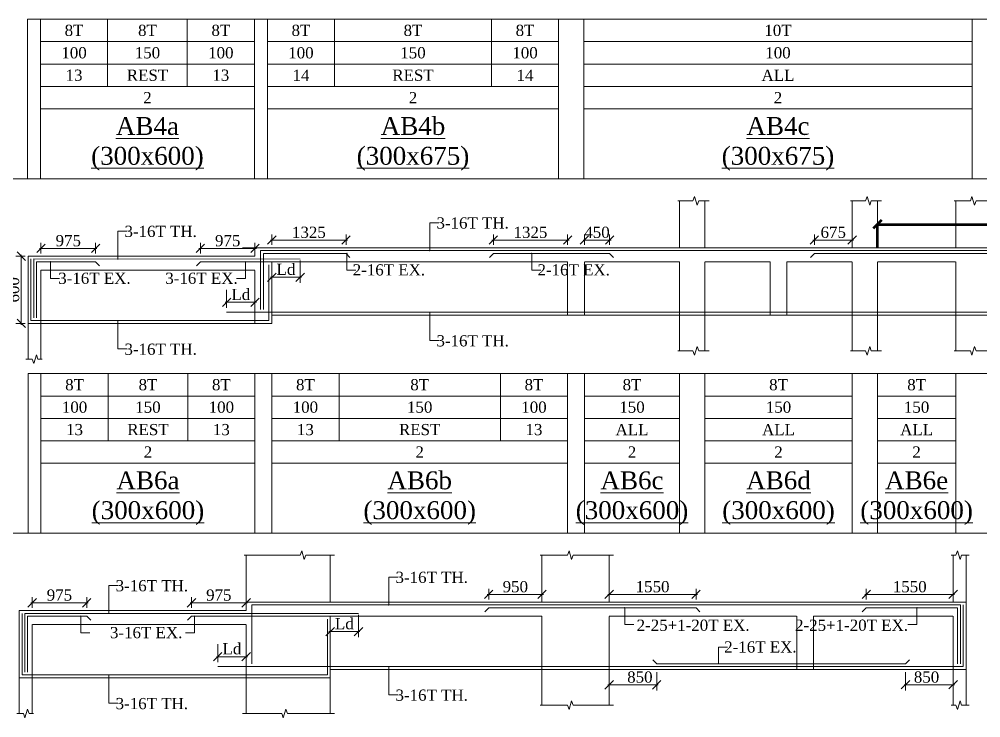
# Model space of a CAD drawing. Header units: inches. Extents: x 11017527 to 11245450, y -2821070 to -2693013.
# Drawn here: x 11085609 to 11102772, y -2767444 to -2754978 of the extents above; entities that cross this region are included whole.
import ezdxf
from ezdxf.enums import TextEntityAlignment as Align

# ---------------------------------------------------------------- set-up
doc = ezdxf.new("R2010")
doc.units = ezdxf.units.IN
doc.header["$LTSCALE"] = 0.5
doc.header["$MEASUREMENT"] = 0
doc.linetypes.add('HIDDEN', pattern=[9.525, 6.35, -3.175])
doc.layers.get('0').update_dxf_attribs({"lineweight": 0})
for name, color, linetype, lineweight in [('ARCHITECTURE   (comments)', 1, 'Continuous', 53), ('S-CUT OUT LINE', 9, 'Continuous', 9), ('S-DIM L.S.', 4, 'Continuous', 9), ('S-L.S.SECTION', 5, 'Continuous', 9), ('S-L.S.SLAB LINE', 8, 'HIDDEN', 5), ('S-L.S.STEEL', 6, 'Continuous', 15), ('S-SECTION MARK', 7, 'Continuous', 0), ('S-SHEET', 251, 'Continuous', 0), ('S-TEXT', 7, 'Continuous', 0), ('S-TEXT L.S. BEAM NO.', 30, 'Continuous', 5), ('S-TEXT. L.S.', 7, 'Continuous', 13)]:
    doc.layers.add(name, color=color, linetype=linetype, lineweight=lineweight)
doc.styles.add('135', font='arial.ttf', dxfattribs={"width": 0.8, "height": 135})
doc.styles.get("Standard").update_dxf_attribs({"font": 'times.ttf'})
doc.styles.add('TEXT', font='times.ttf')
doc.dimstyles.new('75', dxfattribs={"dimtxt": 135, "dimasz": 90, "dimexe": 0.1, "dimexo": 0.03, "dimgap": 0.09, "dimtad": 1, "dimdec": 0, "dimzin": 0, "dimdsep": 46, "dimtxsty": '135', "dimblk": 'ARCHTICK', "dimcen": 0.09, "dimclrd": 256, "dimclre": 256, "dimclrt": 256, "dimadec": 0, "dimazin": 0, "dimtfac": 1, "dimtdec": 0, "dimtofl": 0, "dimtmove": 1, "dimatfit": 3, "dimldrblk": 'DOTSMALL', "dimfxl": 1, "dimtolj": 1, "dimtzin": 0, "dimlwd": -1, "dimlwe": -1, "dimarcsym": 0})
doc.dimstyles.new('DIM FOOTING', dxfattribs={"dimtxt": 250, "dimasz": 150, "dimexe": 0.18, "dimexo": 0.0625, "dimgap": 50, "dimtad": 1, "dimtoh": 1, "dimdec": 0, "dimzin": 0, "dimdsep": 46, "dimtxsty": 'Standard', "dimblk": 'OBLIQUE', "dimcen": 0.09, "dimclrd": 256, "dimclre": 256, "dimclrt": 256, "dimadec": 0, "dimazin": 0, "dimtfac": 1, "dimtdec": 0, "dimtofl": 0, "dimtmove": 0, "dimatfit": 3, "dimfxl": 1, "dimtolj": 1, "dimtzin": 0, "dimlwd": -1, "dimlwe": -1, "dimarcsym": 0})
doc.dimstyles.new('SETU_1', dxfattribs={"dimtxt": 200, "dimasz": 150, "dimexe": 100, "dimexo": 50, "dimgap": 35, "dimtad": 1, "dimdec": 0, "dimzin": 0, "dimdsep": 46, "dimtxsty": 'Standard', "dimblk": 'OBLIQUE', "dimcen": 150, "dimdle": 25, "dimclrd": 4, "dimclre": 7, "dimclrt": 256, "dimadec": 0, "dimazin": 0, "dimtfac": 1, "dimtdec": 0, "dimtofl": 0, "dimtmove": 1, "dimatfit": 3, "dimfxl": 1, "dimtolj": 1, "dimtzin": 0, "dimlwd": -1, "dimlwe": 5, "dimarcsym": 1})

# ---------------------------------------------------------------- blocks, each defined once
blk = doc.blocks.new('_Oblique')
at = {"color": 0, "linetype": 'ByBlock', "lineweight": -2}
blk.add_line((-0.5, -0.5), (0.5, 0.5), dxfattribs=at)
blk = doc.blocks.new('*D43')
at = {"layer": 'S-DIM L.S.', "color": 7, "lineweight": 5, "transparency": 16777216}
for p, q in [((11090117, -2759007), (11090117, -2758819)), ((11091442, -2759007), (11091442, -2758819))]:
    blk.add_line(p, q, dxfattribs=at)
at = {"layer": 'S-DIM L.S.', "color": 7, "transparency": 16777216}
blk.add_line((11090092, -2758919), (11091467, -2758919), dxfattribs=at)
at = {"layer": 'S-DIM L.S.', "color": 7, "transparency": 16777216, "xscale": 150, "yscale": 150, "zscale": 150, "rotation": 180}
blk.add_blockref('_Oblique', (11090117, -2758919), dxfattribs=at)
at = {"layer": 'S-DIM L.S.', "color": 7, "transparency": 16777216, "xscale": 150, "yscale": 150, "zscale": 150}
blk.add_blockref('_Oblique', (11091442, -2758919), dxfattribs=at)
at = {"layer": 'S-DIM L.S.', "transparency": 16777216, "insert": (11090779, -2758782), "char_height": 200, "attachment_point": 5, "style": 'TEXT'}
blk.add_mtext('\\A1;1325', dxfattribs=at)
blk = doc.blocks.new('_ArchTick')
at = {"color": 0, "linetype": 'ByBlock', "const_width": 0.15}
blk.add_lwpolyline([(-0.5, -0.5), (0.5, 0.5)], dxfattribs=at)
blk = doc.blocks.new('*D66')
at = {"layer": 'S-DIM L.S.', "color": 7, "lineweight": 5, "transparency": 16777216}
for p, q in [((11085996, -2759157), (11085996, -2758969)), ((11086971, -2759157), (11086971, -2758969))]:
    blk.add_line(p, q, dxfattribs=at)
at = {"layer": 'S-DIM L.S.', "color": 7, "transparency": 16777216}
blk.add_line((11085971, -2759069), (11086996, -2759069), dxfattribs=at)
at = {"layer": 'S-DIM L.S.', "color": 7, "transparency": 16777216, "xscale": 150, "yscale": 150, "zscale": 150, "rotation": 180}
blk.add_blockref('_Oblique', (11085996, -2759069), dxfattribs=at)
at = {"layer": 'S-DIM L.S.', "color": 7, "transparency": 16777216, "xscale": 150, "yscale": 150, "zscale": 150}
blk.add_blockref('_Oblique', (11086971, -2759069), dxfattribs=at)
at = {"layer": 'S-DIM L.S.', "transparency": 16777216, "insert": (11086484, -2758932), "char_height": 200, "attachment_point": 5, "style": 'TEXT'}
blk.add_mtext('\\A1;975', dxfattribs=at)
blk = doc.blocks.new('*D67')
at = {"layer": 'S-DIM L.S.', "color": 7, "lineweight": 5, "transparency": 16777216}
for p, q in [((11088842, -2759157), (11088842, -2758969)), ((11089817, -2759157), (11089817, -2758969))]:
    blk.add_line(p, q, dxfattribs=at)
at = {"layer": 'S-DIM L.S.', "color": 7, "transparency": 16777216}
blk.add_line((11089842, -2759069), (11088817, -2759069), dxfattribs=at)
at = {"layer": 'S-DIM L.S.', "color": 7, "transparency": 16777216, "xscale": 150, "yscale": 150, "zscale": 150, "rotation": 180}
blk.add_blockref('_Oblique', (11088842, -2759069), dxfattribs=at)
at = {"layer": 'S-DIM L.S.', "color": 7, "transparency": 16777216, "xscale": 150, "yscale": 150, "zscale": 150}
blk.add_blockref('_Oblique', (11089817, -2759069), dxfattribs=at)
at = {"layer": 'S-DIM L.S.', "transparency": 16777216, "insert": (11089329, -2758932), "char_height": 200, "attachment_point": 5, "style": 'TEXT'}
blk.add_mtext('\\A1;975', dxfattribs=at)
blk = doc.blocks.new('*D60')
at = {"layer": 'S-DIM L.S.', "color": 6, "transparency": 16777216}
blk.add_line((11085646, -2760432), (11085646, -2759182), dxfattribs=at)
at = {"layer": 'S-DIM L.S.', "color": 7, "lineweight": 5, "transparency": 16777216}
for p, q in [((11085716, -2759207), (11085546, -2759207)), ((11085716, -2760407), (11085546, -2760407))]:
    blk.add_line(p, q, dxfattribs=at)
at = {"layer": 'S-DIM L.S.', "color": 6, "transparency": 16777216, "xscale": 150, "yscale": 150, "zscale": 150}
for p, rotation in [((11085646, -2759207), 90), ((11085646, -2760407), 270)]:
    blk.add_blockref('_Oblique', p, dxfattribs=dict(at, rotation=rotation))
at = {"layer": 'S-DIM L.S.', "transparency": 16777216, "insert": (11085509, -2759807), "char_height": 200, "attachment_point": 5, "rotation": 90, "style": 'TEXT'}
blk.add_mtext('\\A1;600', dxfattribs=at)
blk = doc.blocks.new('*D61')
at = {"layer": 'S-DIM L.S.', "color": 7, "lineweight": 5, "transparency": 16777216}
for p, q in [((11099802, -2759007), (11099802, -2758819)), ((11100477, -2759007), (11100477, -2758819))]:
    blk.add_line(p, q, dxfattribs=at)
at = {"layer": 'S-DIM L.S.', "color": 7, "transparency": 16777216}
blk.add_line((11100502, -2758919), (11099777, -2758919), dxfattribs=at)
at = {"layer": 'S-DIM L.S.', "color": 7, "transparency": 16777216, "xscale": 150, "yscale": 150, "zscale": 150, "rotation": 180}
blk.add_blockref('_Oblique', (11099802, -2758919), dxfattribs=at)
at = {"layer": 'S-DIM L.S.', "color": 7, "transparency": 16777216, "xscale": 150, "yscale": 150, "zscale": 150}
blk.add_blockref('_Oblique', (11100477, -2758919), dxfattribs=at)
at = {"layer": 'S-DIM L.S.', "transparency": 16777216, "insert": (11100139, -2758782), "char_height": 200, "attachment_point": 5, "style": 'TEXT'}
blk.add_mtext('\\A1;675', dxfattribs=at)
blk = doc.blocks.new('*D73')
at = {"layer": 'S-DIM L.S.', "color": 7, "lineweight": 5, "transparency": 16777216}
for p, q in [((11085839, -2765481), (11085839, -2765293)), ((11086814, -2765481), (11086814, -2765293))]:
    blk.add_line(p, q, dxfattribs=at)
at = {"layer": 'S-DIM L.S.', "color": 7, "transparency": 16777216}
blk.add_line((11085814, -2765393), (11086839, -2765393), dxfattribs=at)
at = {"layer": 'S-DIM L.S.', "color": 7, "transparency": 16777216, "xscale": 150, "yscale": 150, "zscale": 150, "rotation": 180}
blk.add_blockref('_Oblique', (11085839, -2765393), dxfattribs=at)
at = {"layer": 'S-DIM L.S.', "color": 7, "transparency": 16777216, "xscale": 150, "yscale": 150, "zscale": 150}
blk.add_blockref('_Oblique', (11086814, -2765393), dxfattribs=at)
at = {"layer": 'S-DIM L.S.', "transparency": 16777216, "insert": (11086326, -2765256), "char_height": 200, "attachment_point": 5, "style": 'TEXT'}
blk.add_mtext('\\A1;975', dxfattribs=at)
blk = doc.blocks.new('*D74')
at = {"layer": 'S-DIM L.S.', "color": 7, "lineweight": 5, "transparency": 16777216}
for p, q in [((11088684, -2765481), (11088684, -2765293)), ((11089659, -2765481), (11089659, -2765293))]:
    blk.add_line(p, q, dxfattribs=at)
at = {"layer": 'S-DIM L.S.', "color": 7, "transparency": 16777216}
blk.add_line((11089684, -2765393), (11088659, -2765393), dxfattribs=at)
at = {"layer": 'S-DIM L.S.', "color": 7, "transparency": 16777216, "xscale": 150, "yscale": 150, "zscale": 150, "rotation": 180}
blk.add_blockref('_Oblique', (11088684, -2765393), dxfattribs=at)
at = {"layer": 'S-DIM L.S.', "color": 7, "transparency": 16777216, "xscale": 150, "yscale": 150, "zscale": 150}
blk.add_blockref('_Oblique', (11089659, -2765393), dxfattribs=at)
at = {"layer": 'S-DIM L.S.', "transparency": 16777216, "insert": (11089171, -2765256), "char_height": 200, "attachment_point": 5, "style": 'TEXT'}
blk.add_mtext('\\A1;975', dxfattribs=at)
blk = doc.blocks.new('*D77')
at = {"layer": 'S-DIM L.S.', "color": 7, "lineweight": 5, "transparency": 16777216}
for p, q in [((11100729, -2765331), (11100729, -2765143)), ((11102279, -2765331), (11102279, -2765143))]:
    blk.add_line(p, q, dxfattribs=at)
at = {"layer": 'S-DIM L.S.', "color": 7, "transparency": 16777216}
blk.add_line((11102304, -2765243), (11100704, -2765243), dxfattribs=at)
at = {"layer": 'S-DIM L.S.', "color": 7, "transparency": 16777216, "xscale": 150, "yscale": 150, "zscale": 150, "rotation": 180}
blk.add_blockref('_Oblique', (11100729, -2765243), dxfattribs=at)
at = {"layer": 'S-DIM L.S.', "color": 7, "transparency": 16777216, "xscale": 150, "yscale": 150, "zscale": 150}
blk.add_blockref('_Oblique', (11102279, -2765243), dxfattribs=at)
at = {"layer": 'S-DIM L.S.', "transparency": 16777216, "insert": (11101504, -2765106), "char_height": 200, "attachment_point": 5, "style": 'TEXT'}
blk.add_mtext('\\A1;1550', dxfattribs=at)
blk = doc.blocks.new('*D78')
at = {"layer": 'S-DIM L.S.', "color": 7, "lineweight": 5, "transparency": 16777216}
for p, q in [((11101429, -2766631), (11101429, -2766955)), ((11102279, -2766631), (11102279, -2766955))]:
    blk.add_line(p, q, dxfattribs=at)
at = {"layer": 'S-DIM L.S.', "color": 7, "transparency": 16777216}
blk.add_line((11102304, -2766855), (11101404, -2766855), dxfattribs=at)
at = {"layer": 'S-DIM L.S.', "color": 7, "transparency": 16777216, "xscale": 150, "yscale": 150, "zscale": 150, "rotation": 180}
blk.add_blockref('_Oblique', (11101429, -2766855), dxfattribs=at)
at = {"layer": 'S-DIM L.S.', "color": 7, "transparency": 16777216, "xscale": 150, "yscale": 150, "zscale": 150}
blk.add_blockref('_Oblique', (11102279, -2766855), dxfattribs=at)
at = {"layer": 'S-DIM L.S.', "transparency": 16777216, "insert": (11101804, -2766719), "char_height": 200, "attachment_point": 5, "style": 'TEXT'}
blk.add_mtext('\\A1;850', dxfattribs=at)
blk = doc.blocks.new('*D79')
at = {"layer": 'S-DIM L.S.', "color": 7, "lineweight": 5, "transparency": 16777216}
for p, q in [((11096139, -2765331), (11096139, -2765143)), ((11097689, -2765331), (11097689, -2765143))]:
    blk.add_line(p, q, dxfattribs=at)
at = {"layer": 'S-DIM L.S.', "color": 7, "transparency": 16777216}
blk.add_line((11096114, -2765243), (11097714, -2765243), dxfattribs=at)
at = {"layer": 'S-DIM L.S.', "color": 7, "transparency": 16777216, "xscale": 150, "yscale": 150, "zscale": 150, "rotation": 180}
blk.add_blockref('_Oblique', (11096139, -2765243), dxfattribs=at)
at = {"layer": 'S-DIM L.S.', "color": 7, "transparency": 16777216, "xscale": 150, "yscale": 150, "zscale": 150}
blk.add_blockref('_Oblique', (11097689, -2765243), dxfattribs=at)
at = {"layer": 'S-DIM L.S.', "transparency": 16777216, "insert": (11096914, -2765106), "char_height": 200, "attachment_point": 5, "style": 'TEXT'}
blk.add_mtext('\\A1;1550', dxfattribs=at)
blk = doc.blocks.new('*D80')
at = {"layer": 'S-DIM L.S.', "color": 7, "lineweight": 5, "transparency": 16777216}
for p, q in [((11096139, -2766631), (11096139, -2766956)), ((11096989, -2766631), (11096989, -2766956))]:
    blk.add_line(p, q, dxfattribs=at)
at = {"layer": 'S-DIM L.S.', "color": 7, "transparency": 16777216}
blk.add_line((11096114, -2766856), (11097014, -2766856), dxfattribs=at)
at = {"layer": 'S-DIM L.S.', "color": 7, "transparency": 16777216, "xscale": 150, "yscale": 150, "zscale": 150, "rotation": 180}
blk.add_blockref('_Oblique', (11096139, -2766856), dxfattribs=at)
at = {"layer": 'S-DIM L.S.', "color": 7, "transparency": 16777216, "xscale": 150, "yscale": 150, "zscale": 150}
blk.add_blockref('_Oblique', (11096989, -2766856), dxfattribs=at)
at = {"layer": 'S-DIM L.S.', "transparency": 16777216, "insert": (11096687, -2766719), "char_height": 200, "attachment_point": 5, "style": 'TEXT'}
blk.add_mtext('\\A1;850', dxfattribs=at)
blk = doc.blocks.new('*D81')
at = {"layer": 'S-DIM L.S.', "color": 7, "lineweight": 5, "transparency": 16777216}
for p, q in [((11093989, -2765331), (11093989, -2765143)), ((11094939, -2765331), (11094939, -2765143))]:
    blk.add_line(p, q, dxfattribs=at)
at = {"layer": 'S-DIM L.S.', "color": 7, "transparency": 16777216}
blk.add_line((11094964, -2765243), (11093964, -2765243), dxfattribs=at)
at = {"layer": 'S-DIM L.S.', "color": 7, "transparency": 16777216, "xscale": 150, "yscale": 150, "zscale": 150, "rotation": 180}
blk.add_blockref('_Oblique', (11093989, -2765243), dxfattribs=at)
at = {"layer": 'S-DIM L.S.', "color": 7, "transparency": 16777216, "xscale": 150, "yscale": 150, "zscale": 150}
blk.add_blockref('_Oblique', (11094939, -2765243), dxfattribs=at)
at = {"layer": 'S-DIM L.S.', "transparency": 16777216, "insert": (11094464, -2765106), "char_height": 200, "attachment_point": 5, "style": 'TEXT'}
blk.add_mtext('\\A1;950', dxfattribs=at)
blk = doc.blocks.new('*D371')
at = {"layer": 'S-DIM L.S.', "color": 7, "lineweight": 5, "transparency": 16777216}
for p, q in [((11089310, -2759805), (11089310, -2760130)), ((11089817, -2759731), (11089817, -2760130))]:
    blk.add_line(p, q, dxfattribs=at)
at = {"layer": 'S-DIM L.S.', "color": 7, "transparency": 16777216}
blk.add_line((11089285, -2760030), (11089842, -2760030), dxfattribs=at)
at = {"layer": 'S-DIM L.S.', "color": 7, "transparency": 16777216, "xscale": 150, "yscale": 150, "zscale": 150, "rotation": 180}
blk.add_blockref('_Oblique', (11089310, -2760030), dxfattribs=at)
at = {"layer": 'S-DIM L.S.', "color": 7, "transparency": 16777216, "xscale": 150, "yscale": 150, "zscale": 150}
blk.add_blockref('_Oblique', (11089817, -2760030), dxfattribs=at)
at = {"layer": 'S-DIM L.S.', "transparency": 16777216, "insert": (11089564, -2759891), "char_height": 200, "attachment_point": 5, "style": 'TEXT'}
blk.add_mtext('\\A1;Ld', dxfattribs=at)
blk = doc.blocks.new('*D372')
at = {"layer": 'S-DIM L.S.', "color": 7, "lineweight": 5, "transparency": 16777216}
for p, q in [((11090117, -2759357), (11090117, -2759682)), ((11090623, -2759283), (11090623, -2759682))]:
    blk.add_line(p, q, dxfattribs=at)
at = {"layer": 'S-DIM L.S.', "color": 7, "transparency": 16777216}
blk.add_line((11090092, -2759582), (11090648, -2759582), dxfattribs=at)
at = {"layer": 'S-DIM L.S.', "color": 7, "transparency": 16777216, "xscale": 150, "yscale": 150, "zscale": 150, "rotation": 180}
blk.add_blockref('_Oblique', (11090117, -2759582), dxfattribs=at)
at = {"layer": 'S-DIM L.S.', "color": 7, "transparency": 16777216, "xscale": 150, "yscale": 150, "zscale": 150}
blk.add_blockref('_Oblique', (11090623, -2759582), dxfattribs=at)
at = {"layer": 'S-DIM L.S.', "transparency": 16777216, "insert": (11090370, -2759442), "char_height": 200, "attachment_point": 5, "style": 'TEXT'}
blk.add_mtext('\\A1;Ld', dxfattribs=at)
blk = doc.blocks.new('*D375')
at = {"layer": 'S-DIM L.S.', "color": 7, "lineweight": 5, "transparency": 16777216}
for p, q in [((11091159, -2765681), (11091159, -2766006)), ((11091665, -2765606), (11091665, -2766006))]:
    blk.add_line(p, q, dxfattribs=at)
at = {"layer": 'S-DIM L.S.', "color": 7, "transparency": 16777216}
blk.add_line((11091134, -2765906), (11091690, -2765906), dxfattribs=at)
at = {"layer": 'S-DIM L.S.', "color": 7, "transparency": 16777216, "xscale": 150, "yscale": 150, "zscale": 150, "rotation": 180}
blk.add_blockref('_Oblique', (11091159, -2765906), dxfattribs=at)
at = {"layer": 'S-DIM L.S.', "color": 7, "transparency": 16777216, "xscale": 150, "yscale": 150, "zscale": 150}
blk.add_blockref('_Oblique', (11091665, -2765906), dxfattribs=at)
at = {"layer": 'S-DIM L.S.', "transparency": 16777216, "insert": (11091412, -2765766), "char_height": 200, "attachment_point": 5, "style": 'TEXT'}
blk.add_mtext('\\A1;Ld', dxfattribs=at)
blk = doc.blocks.new('*D376')
at = {"layer": 'S-DIM L.S.', "color": 7, "lineweight": 5, "transparency": 16777216}
for p, q in [((11089659, -2766054), (11089659, -2766454)), ((11089153, -2766129), (11089153, -2766454))]:
    blk.add_line(p, q, dxfattribs=at)
at = {"layer": 'S-DIM L.S.', "color": 7, "transparency": 16777216}
blk.add_line((11089128, -2766354), (11089684, -2766354), dxfattribs=at)
at = {"layer": 'S-DIM L.S.', "color": 7, "transparency": 16777216, "xscale": 150, "yscale": 150, "zscale": 150, "rotation": 180}
blk.add_blockref('_Oblique', (11089153, -2766354), dxfattribs=at)
at = {"layer": 'S-DIM L.S.', "color": 7, "transparency": 16777216, "xscale": 150, "yscale": 150, "zscale": 150}
blk.add_blockref('_Oblique', (11089659, -2766354), dxfattribs=at)
at = {"layer": 'S-DIM L.S.', "transparency": 16777216, "insert": (11089406, -2766214), "char_height": 200, "attachment_point": 5, "style": 'TEXT'}
blk.add_mtext('\\A1;Ld', dxfattribs=at)
blk = doc.blocks.new('*D388')
at = {"layer": 'S-DIM L.S.', "color": 7, "lineweight": 5, "transparency": 16777216}
for p, q in [((11094072, -2759007), (11094072, -2758819)), ((11095397, -2759007), (11095397, -2758819))]:
    blk.add_line(p, q, dxfattribs=at)
at = {"layer": 'S-DIM L.S.', "color": 7, "transparency": 16777216}
blk.add_line((11095422, -2758919), (11094047, -2758919), dxfattribs=at)
at = {"layer": 'S-DIM L.S.', "color": 7, "transparency": 16777216, "xscale": 150, "yscale": 150, "zscale": 150, "rotation": 180}
blk.add_blockref('_Oblique', (11094072, -2758919), dxfattribs=at)
at = {"layer": 'S-DIM L.S.', "color": 7, "transparency": 16777216, "xscale": 150, "yscale": 150, "zscale": 150}
blk.add_blockref('_Oblique', (11095397, -2758919), dxfattribs=at)
at = {"layer": 'S-DIM L.S.', "transparency": 16777216, "insert": (11094734, -2758782), "char_height": 200, "attachment_point": 5, "style": 'TEXT'}
blk.add_mtext('\\A1;1325', dxfattribs=at)
blk = doc.blocks.new('*D389')
at = {"layer": 'S-DIM L.S.', "color": 7, "lineweight": 5, "transparency": 16777216}
for p, q in [((11095697, -2759007), (11095697, -2758819)), ((11096147, -2759007), (11096147, -2758819))]:
    blk.add_line(p, q, dxfattribs=at)
at = {"layer": 'S-DIM L.S.', "color": 7, "transparency": 16777216}
blk.add_line((11096172, -2758919), (11095672, -2758919), dxfattribs=at)
at = {"layer": 'S-DIM L.S.', "color": 7, "transparency": 16777216, "xscale": 150, "yscale": 150, "zscale": 150, "rotation": 180}
blk.add_blockref('_Oblique', (11095697, -2758919), dxfattribs=at)
at = {"layer": 'S-DIM L.S.', "color": 7, "transparency": 16777216, "xscale": 150, "yscale": 150, "zscale": 150}
blk.add_blockref('_Oblique', (11096147, -2758919), dxfattribs=at)
at = {"layer": 'S-DIM L.S.', "transparency": 16777216, "insert": (11095922, -2758782), "char_height": 200, "attachment_point": 5, "style": 'TEXT'}
blk.add_mtext('\\A1;450', dxfattribs=at)
blk = doc.blocks.new('*D686')
at = {"layer": 'ARCHITECTURE   (comments)', "transparency": 16777216}
for p, q in [((11100927, -2759057), (11100927, -2758640)), ((11100927, -2758640), (11108457, -2758640)), ((11108457, -2759057), (11108457, -2758640))]:
    blk.add_line(p, q, dxfattribs=at)
at = {"layer": 'ARCHITECTURE   (comments)', "transparency": 16777216, "xscale": 150, "yscale": 150, "zscale": 150, "rotation": 180}
blk.add_blockref('_Oblique', (11100927, -2758640), dxfattribs=at)
at = {"layer": 'ARCHITECTURE   (comments)', "transparency": 16777216, "xscale": 150, "yscale": 150, "zscale": 150}
blk.add_blockref('_Oblique', (11108457, -2758640), dxfattribs=at)
at = {"layer": 'ARCHITECTURE   (comments)', "transparency": 16777216, "insert": (11104692, -2758462), "char_height": 250, "attachment_point": 5}
blk.add_mtext('\\A1;7530', dxfattribs=at)

msp = doc.modelspace()

# ---------------------------------------------------------------- linework, layer by layer
at = {"layer": 'S-CUT OUT LINE'}
for points, elevation in [([(11097921.781, -2758220.72), (11097737.63, -2758220.72), (11097709.659, -2758297.568), (11097662.983, -2758143.872), (11097635.012, -2758220.72), (11097364.262, -2758220.72)], 0.068), ([(11101001.781, -2758220.72), (11100817.63, -2758220.72), (11100789.659, -2758297.568), (11100742.983, -2758143.872), (11100715.012, -2758220.72), (11100444.262, -2758220.72)], 0.068), ([(11103001.781, -2758220.72), (11102689.086, -2758220.72), (11102661.115, -2758297.568), (11102614.438, -2758143.872), (11102586.468, -2758220.72), (11102294.262, -2758220.72)], 0.063), ([(11097921.781, -2760893.489), (11097737.63, -2760893.489), (11097709.659, -2760816.641), (11097662.983, -2760970.337), (11097635.012, -2760893.489), (11097364.262, -2760893.489)], 0.068), ([(11101001.781, -2760893.489), (11100817.63, -2760893.489), (11100789.659, -2760816.641), (11100742.983, -2760970.337), (11100715.012, -2760893.489), (11100444.262, -2760893.489)], 0.068), ([(11103001.781, -2760893.489), (11102689.086, -2760893.489), (11102661.115, -2760816.641), (11102614.438, -2760970.337), (11102586.468, -2760893.489), (11102294.262, -2760893.489)], 0.063), ([(11086020.967, -2761043.489), (11085942.426, -2761043.489), (11085914.456, -2760966.641), (11085867.779, -2761120.337), (11085839.809, -2761043.489), (11085723.866, -2761043.489)], 0.051), ([(11091233.95, -2764544.466), (11090725.161, -2764544.466), (11090697.191, -2764621.314), (11090650.514, -2764467.619), (11090622.544, -2764544.466), (11089626.431, -2764544.453)], 0.076), ([(11096213.95, -2764544.467), (11095496.941, -2764544.467), (11095468.971, -2764621.315), (11095422.294, -2764467.619), (11095394.324, -2764544.467), (11094906.431, -2764544.467)], 0.059), ([(11102564.283, -2764544.466), (11102430.817, -2764544.466), (11102402.847, -2764621.314), (11102356.17, -2764467.619), (11102328.2, -2764544.466), (11102246.426, -2764544.357)], 0.076), ([(11096213.95, -2767217.236), (11095496.941, -2767217.236), (11095468.971, -2767140.388), (11095422.294, -2767294.084), (11095394.324, -2767217.236), (11094906.431, -2767217.236)], 0.059), ([(11102564.283, -2767217.236), (11102430.817, -2767217.236), (11102402.847, -2767140.388), (11102356.17, -2767294.083), (11102328.2, -2767217.236), (11102246.426, -2767217.126)], 0.076), ([(11085863.135, -2767367.236), (11085784.594, -2767367.236), (11085756.624, -2767290.388), (11085709.947, -2767444.083), (11085681.977, -2767367.236), (11085566.034, -2767367.236)], 0.064), ([(11091233.95, -2767367.236), (11090396.676, -2767367.236), (11090368.705, -2767290.388), (11090322.028, -2767444.083), (11090294.058, -2767367.236), (11089595.964, -2767367.236)], 0.064)]:
    msp.add_lwpolyline(points, dxfattribs=dict(at, elevation=elevation))
at = {"layer": 'S-L.S.SECTION', "color": 1}
for p, q in [((11097396.781, -2759057.104, 0.039), (11097396.781, -2758220.72, 0.039)), ((11097846.781, -2758220.72, 0.063), (11097846.781, -2759057.104, 0.063)), ((11100476.781, -2759057.104, 0.039), (11100476.781, -2758220.72, 0.039)), ((11100926.781, -2758220.72, 0.063), (11100926.781, -2759057.104, 0.063)), ((11102326.781, -2759057.104, 0.041), (11102326.781, -2758220.72, 0.041)), ((11097396.781, -2760257.104, 0.039), (11097396.781, -2760893.489, 0.039)), ((11097846.781, -2760257.104, 0.063), (11097846.781, -2760893.489, 0.063)), ((11100476.781, -2760257.104, 0.039), (11100476.781, -2760893.489, 0.039)), ((11100926.781, -2760257.104, 0.063), (11100926.781, -2760893.489, 0.063)), ((11102326.781, -2760257.104, 0.041), (11102326.781, -2760893.489, 0.041)), ((11085766.445, -2760407.008, 0.029), (11085766.445, -2761043.441, 0.017)), ((11085996.445, -2760407.056, 0.063), (11085996.445, -2761043.489, 0.051)), ((11089658.95, -2765380.838, 0.065), (11089658.95, -2764544.453, 0.065)), ((11091158.95, -2764544.466, 0.09), (11091158.95, -2765380.851, 0.09)), ((11094938.95, -2765380.852, 0.053), (11094938.95, -2764544.467, 0.053)), ((11096138.95, -2764544.467, 0.068), (11096138.95, -2765380.852, 0.068)), ((11102278.95, -2764544.357, 0.073), (11102278.95, -2765380.741, 0.073)), ((11102508.95, -2765380.851, 0.073), (11102508.95, -2764544.466, 0.073)), ((11085608.613, -2766730.755, 0.042), (11085608.613, -2767367.188, 0.03)), ((11085838.613, -2766730.803, 0.076), (11085838.613, -2767367.236, 0.064)), ((11089658.95, -2766730.803, 0.047), (11089658.95, -2767367.236, 0.035)), ((11091158.95, -2766730.803, 0.09), (11091158.95, -2767367.236, 0.078)), ((11094938.95, -2766580.852, 0.053), (11094938.95, -2767217.236, 0.053)), ((11096138.95, -2766580.852, 0.068), (11096138.95, -2767217.236, 0.068)), ((11102278.95, -2766580.741, 0.073), (11102278.95, -2767217.126, 0.073)), ((11102508.95, -2766580.851, 0.073), (11102508.95, -2767217.236, 0.073))]:
    msp.add_line(p, q, dxfattribs=at)
at = {"layer": 'S-L.S.SECTION', "color": 5}
for p, q in [((11108506.781, -2759057.104, -0.014), (11089591.781, -2759057.104, 0.002)), ((11089816.781, -2759207.101, 0.046), (11089816.781, -2759057.104, 0.046)), ((11085766.445, -2760407.008, 0.029), (11085766.445, -2759207.056, 0.017)), ((11089816.781, -2759207.101, 0.028), (11085766.445, -2759207.056, 0.017)), ((11108206.777, -2760257.104, 0.03), (11090116.781, -2760257.104, 0.046)), ((11090116.781, -2760407.056, 0.062), (11090116.781, -2760257.104, 0.06)), ((11090116.781, -2760407.056, 0.041), (11085766.445, -2760407.008, 0.029)), ((11085608.613, -2766730.755, 0.042), (11085608.613, -2765530.803, 0.03)), ((11089658.95, -2765530.838, 0.049), (11085608.613, -2765530.803, 0.03)), ((11102508.95, -2765380.851, 0.057), (11089658.95, -2765380.838, 0.068)), ((11089658.95, -2765530.838, 0.048), (11089658.95, -2765380.838, 0.048)), ((11102508.95, -2766580.851, 0.073), (11102508.95, -2765380.851, 0.073)), ((11091158.95, -2766730.803, 0.068), (11085608.613, -2766730.755, 0.042)), ((11091158.95, -2766730.803, 0.085), (11091158.95, -2766580.839, 0.083)), ((11102508.95, -2766580.851, 0.057), (11091158.95, -2766580.839, 0.066))]:
    msp.add_line(p, q, dxfattribs=at)
at = {"layer": 'S-L.S.SLAB LINE', "linetype": 'HIDDEN', "ltscale": 0.8}
for p, q in [((11095396.781, -2759307.106, 0.049), (11090116.781, -2759307.106, 0.063)), ((11090116.781, -2759307.106, 0.046), (11090116.781, -2760257.104, 0.046)), ((11095396.781, -2760257.104, 0.046), (11095396.781, -2759307.106, 0.046)), ((11097396.781, -2759307.106, 0.044), (11095696.781, -2759307.106, 0.048)), ((11095696.781, -2760257.104, 0.046), (11095696.781, -2759307.106, 0.046)), ((11097396.781, -2760257.104, 0.039), (11097396.781, -2759307.106, 0.039)), ((11099011.781, -2759307.105, 0.04), (11097846.781, -2759307.105, 0.043)), ((11097846.781, -2759307.105, 0.046), (11097846.781, -2760257.104, 0.046)), ((11099011.781, -2760257.104, 0.046), (11099011.781, -2759307.105, 0.046)), ((11100476.781, -2759307.105, 0.036), (11099311.781, -2759307.105, 0.039)), ((11099311.781, -2760257.104, 0.046), (11099311.781, -2759307.105, 0.046)), ((11100476.781, -2760257.104, 0.039), (11100476.781, -2759307.105, 0.039)), ((11102326.781, -2759307.105, 0.032), (11100926.781, -2759307.105, 0.035)), ((11100926.781, -2759307.105, 0.046), (11100926.781, -2760257.104, 0.046)), ((11102326.781, -2760257.104, 0.041), (11102326.781, -2759307.105, 0.041)), ((11089816.781, -2759457.106, 0.037), (11085996.445, -2759457.06, 0.051)), ((11085996.445, -2759457.06, 0.037), (11085996.445, -2760407.008, 0.046)), ((11089816.781, -2760407.053, 0.034), (11089816.781, -2759457.106, 0.025)), ((11094938.95, -2765630.852, 0.066), (11091158.95, -2765630.852, 0.077)), ((11091158.95, -2765630.852, 0.073), (11091158.95, -2766580.851, 0.073)), ((11094938.95, -2766580.852, 0.053), (11094938.95, -2765630.852, 0.053)), ((11099488.95, -2765630.852, 0.052), (11096138.95, -2765630.852, 0.062)), ((11096138.95, -2765630.852, 0.051), (11096138.95, -2766580.852, 0.051)), ((11099488.95, -2766580.848, 0.073), (11099488.95, -2765630.852, 0.073)), ((11102278.946, -2765630.852, 0.043), (11099788.95, -2765630.852, 0.051)), ((11099788.95, -2766580.848, 0.073), (11099788.95, -2765630.852, 0.073)), ((11102278.946, -2766580.741, 0.073), (11102278.946, -2765630.852, 0.073)), ((11089658.95, -2765780.852, 0.05), (11085838.613, -2765780.807, 0.064)), ((11085838.613, -2765780.807, 0.05), (11085838.613, -2766730.755, 0.059)), ((11089658.95, -2766730.803, 0.047), (11089658.95, -2765780.852, 0.038))]:
    msp.add_line(p, q, dxfattribs=at)
at = {"layer": 'S-L.S.STEEL', "color": 1}
for p, q in [((11108406.781, -2759107.104, 0.03), (11089916.781, -2759107.104, 0.046)), ((11089916.781, -2760157.104, 0.046), (11089916.781, -2759107.104, 0.046)), ((11085816.445, -2760357.008, 0.029), (11085816.445, -2759257.056, 0.017)), ((11090623.164, -2759257.111, 0.031), (11085866.445, -2759257.056, 0.017)), ((11085866.445, -2760307.008, 0.029), (11085866.445, -2759257.056, 0.017)), ((11090066.781, -2760357.056, 0.058), (11090066.781, -2759359.047, 0.046)), ((11108456.781, -2760207.104, 0.03), (11089310.398, -2760207.104, 0.046)), ((11090066.781, -2760357.056, 0.041), (11085816.445, -2760357.008, 0.029)), ((11102408.95, -2765430.851, 0.057), (11089758.95, -2765430.838, 0.068)), ((11089758.95, -2766480.838, 0.048), (11089758.95, -2765430.838, 0.048)), ((11102408.95, -2766480.851, 0.073), (11102408.95, -2765430.851, 0.073)), ((11102458.95, -2766530.851, 0.073), (11102458.95, -2765430.851, 0.073)), ((11085658.613, -2766680.755, 0.042), (11085658.613, -2765580.803, 0.03)), ((11091665.333, -2765580.856, 0.059), (11085708.613, -2765580.803, 0.03)), ((11085708.613, -2766630.755, 0.042), (11085708.613, -2765580.803, 0.03)), ((11091108.95, -2766680.803, 0.085), (11091108.95, -2765681.587, 0.073)), ((11102458.95, -2766530.851, 0.057), (11089152.567, -2766530.837, 0.068)), ((11091108.95, -2766680.803, 0.068), (11085658.613, -2766680.755, 0.042))]:
    msp.add_line(p, q, dxfattribs=at)
at = {"layer": 'S-L.S.STEEL'}
for p, q in [((11089966.781, -2760157.104, 0.046), (11089966.781, -2759157.104, 0.046)), ((11089966.781, -2759157.104, 0.046), (11091441.781, -2759157.104, 0.033)), ((11091441.781, -2759157.104, 0.046), (11091512.79, -2759228.113, 0.046)), ((11094071.781, -2759157.104, 0.039), (11094000.773, -2759228.113, 0.039)), ((11094071.781, -2759157.104, 0.041), (11096146.781, -2759157.104, 0.002)), ((11096146.781, -2759157.104, 0.002), (11096217.79, -2759228.113, 0.002)), ((11099801.781, -2759157.104, 0.008), (11099730.773, -2759228.113, 0.008)), ((11104251.781, -2759157.104, 0.041), (11099801.781, -2759157.104, -0.02)), ((11085916.445, -2759307.056, 0.017), (11086971.445, -2759307.047, 0.021)), ((11085916.445, -2760307.008, 0.029), (11085916.445, -2759307.056, 0.017)), ((11086971.445, -2759307.047, 0.034), (11087042.453, -2759378.056, 0.034)), ((11088841.781, -2759307.116, 0.02), (11088770.773, -2759378.125, 0.02)), ((11088841.781, -2759307.116, 0.022), (11090623.164, -2759307.098, 0.007)), ((11093988.95, -2765480.852, 0.053), (11093917.941, -2765551.86, 0.053)), ((11097688.95, -2765480.852, 0.067), (11093988.95, -2765480.852, 0.003)), ((11097688.95, -2765480.852, 0.081), (11097759.958, -2765551.86, 0.081)), ((11100728.946, -2765480.741, 0.086), (11100657.937, -2765551.75, 0.086)), ((11100728.946, -2765480.741, 0.073), (11102358.95, -2765480.851, 0.056)), ((11102358.95, -2766480.851, 0.073), (11102358.95, -2765480.851, 0.073)), ((11085758.613, -2765630.803, 0.03), (11086813.613, -2765630.794, 0.034)), ((11085758.613, -2766630.755, 0.042), (11085758.613, -2765630.803, 0.03)), ((11086813.613, -2765630.794, 0.047), (11086884.621, -2765701.802, 0.047)), ((11088683.95, -2765630.863, 0.033), (11088612.941, -2765701.871, 0.033)), ((11088683.95, -2765630.863, 0.035), (11091665.333, -2765630.848, 0.041)), ((11096988.95, -2766480.852, 0.075), (11096917.941, -2766409.843, 0.075)), ((11096988.95, -2766480.852, 0.051), (11101428.946, -2766480.741, 0.055)), ((11101428.946, -2766480.741, 0.073), (11101499.954, -2766409.733, 0.073))]:
    msp.add_line(p, q, dxfattribs=at)
at = {"layer": 'S-SHEET'}
for p, q in [((11090037.333, -2754978.344, 0.027), (11085756.996, -2754978.296, 0.02)), ((11085756.996, -2754978.296, 0.003), (11085756.996, -2757824.083, 0.003)), ((11085986.996, -2754978.296, 0.02), (11085986.996, -2757824.083, 0.02)), ((11087186.996, -2754978.296, 0.02), (11087186.996, -2756178.311, 0.02)), ((11088607.333, -2754978.344, 0.008), (11088607.333, -2756178.329, 0.008)), ((11089807.333, -2754978.344, 0.008), (11089807.333, -2757824.131, 0.008)), ((11108497.333, -2754978.344, 0.008), (11089807.333, -2754978.344, 0.025)), ((11089807.333, -2754978.344, 0.008), (11089807.333, -2757824.131, 0.008)), ((11090037.333, -2754978.344, 0.015), (11090037.333, -2757824.131, 0.015)), ((11090037.333, -2754978.344, 0.003), (11090037.333, -2757824.131, 0.003)), ((11091237.333, -2754978.344, 0.003), (11091237.333, -2756178.344, 0.003)), ((11094037.333, -2754978.344, 0.008), (11094037.333, -2756178.344, 0.008)), ((11095237.333, -2754978.344, -0.004), (11095237.333, -2757824.131, -0.004)), ((11095237.333, -2754978.344, 0.008), (11095237.333, -2757824.131, 0.008)), ((11095687.333, -2754978.344, 0.008), (11095687.333, -2757824.131, 0.008)), ((11102617.333, -2754978.344, 0.008), (11102617.333, -2757824.131, 0.008)), ((11089807.333, -2755378.344, 0.018), (11085986.996, -2755378.296, 0.02)), ((11095237.333, -2755378.344, 0.006), (11090037.333, -2755378.344, 0.004)), ((11102617.333, -2755378.344, 0.025), (11095687.333, -2755378.344, 0.019)), ((11089807.333, -2755778.344, 0.018), (11085986.996, -2755778.296, 0.02)), ((11095237.333, -2755778.344, 0.006), (11090037.333, -2755778.344, 0.004)), ((11102617.333, -2755778.344, 0.025), (11095687.333, -2755778.344, 0.019)), ((11089807.333, -2756178.344, 0.018), (11085986.996, -2756178.296, 0.02)), ((11095237.333, -2756178.344, 0.006), (11090037.333, -2756178.344, 0.004)), ((11102617.333, -2756178.344, 0.025), (11095687.333, -2756178.344, 0.019)), ((11089807.333, -2756578.344, 0.018), (11085986.996, -2756578.296, 0.02)), ((11095237.333, -2756578.344, 0.006), (11090037.333, -2756578.344, 0.004)), ((11102617.333, -2756578.344, 0.025), (11095687.333, -2756578.344, 0.019)), ((11057421.852, -2757824.07, -0.001), (11115101.842, -2757824.07, -0.001)), ((11090037.333, -2757824.131, 0.027), (11085756.996, -2757824.083, 0.02)), ((11108497.333, -2757824.131, 0.008), (11089807.333, -2757824.131, 0.025)), ((11090116.781, -2761302.104, 0.046), (11085766.445, -2761302.056, 0.034)), ((11085766.445, -2761302.056, 0.017), (11085766.445, -2764147.844, 0.017)), ((11085996.445, -2761302.056, 0.034), (11085996.445, -2764147.844, 0.034)), ((11087196.445, -2761302.056, 0.034), (11087196.445, -2762502.071, 0.034)), ((11088616.781, -2761302.104, 0.022), (11088616.781, -2762502.089, 0.022)), ((11108506.781, -2761302.104, 0.046), (11089816.781, -2761302.104, 0.063)), ((11089816.781, -2761302.104, 0.046), (11089816.781, -2764147.892, 0.046)), ((11089816.781, -2761302.104, 0.022), (11089816.781, -2764147.892, 0.022)), ((11090116.781, -2761302.104, 0.046), (11090116.781, -2764147.892, 0.046)), ((11090116.781, -2761302.104, 0.034), (11090116.781, -2764147.892, 0.034)), ((11091316.781, -2761302.102, 0.062), (11091316.781, -2762502.117, 0.062)), ((11094196.781, -2761302.102, 0.062), (11094196.781, -2762502.117, 0.062)), ((11095396.781, -2764147.892, 0.039), (11095396.781, -2761302.104, 0.039)), ((11095696.781, -2764147.892, 0.039), (11095696.781, -2761302.104, 0.039)), ((11097396.781, -2761302.104, 0.039), (11097396.781, -2764147.892, 0.039)), ((11097396.781, -2761302.104, 0.051), (11097396.781, -2764147.892, 0.051)), ((11097846.781, -2761302.104, 0.046), (11097846.781, -2764147.892, 0.046)), ((11100476.781, -2761302.104, 0.039), (11100476.781, -2764147.892, 0.039)), ((11100476.781, -2761302.104, 0.051), (11100476.781, -2764147.892, 0.051)), ((11100926.781, -2761302.104, 0.046), (11100926.781, -2764147.892, 0.046)), ((11102326.781, -2761302.104, 0.041), (11102326.781, -2764147.892, 0.041)), ((11089816.781, -2761702.104, 0.032), (11085996.445, -2761702.056, 0.034)), ((11095396.781, -2761702.104, 0.048), (11090116.781, -2761702.104, 0.046)), ((11097396.781, -2761702.104, 0.048), (11095696.781, -2761702.104, 0.048)), ((11100476.781, -2761702.104, 0.057), (11097846.781, -2761702.104, 0.056)), ((11102326.781, -2761702.104, 0.057), (11100926.781, -2761702.104, 0.057)), ((11089816.781, -2762102.104, 0.032), (11085996.445, -2762102.056, 0.034)), ((11095396.781, -2762102.104, 0.048), (11090116.781, -2762102.104, 0.046)), ((11097396.781, -2762102.104, 0.048), (11095696.781, -2762102.104, 0.048)), ((11100476.781, -2762102.104, 0.057), (11097846.781, -2762102.104, 0.056)), ((11102326.781, -2762102.104, 0.057), (11100926.781, -2762102.104, 0.057)), ((11089816.781, -2762502.104, 0.032), (11085996.445, -2762502.056, 0.034)), ((11095396.781, -2762502.104, 0.048), (11090116.781, -2762502.104, 0.046)), ((11097396.781, -2762502.104, 0.048), (11095696.781, -2762502.104, 0.048)), ((11100476.781, -2762502.104, 0.057), (11097846.781, -2762502.104, 0.056)), ((11102326.781, -2762502.104, 0.057), (11100926.781, -2762502.104, 0.057)), ((11089816.781, -2762902.104, 0.032), (11085996.445, -2762902.056, 0.034)), ((11095396.781, -2762902.104, 0.048), (11090116.781, -2762902.104, 0.046)), ((11097396.781, -2762902.104, 0.048), (11095696.781, -2762902.104, 0.048)), ((11100476.781, -2762902.104, 0.057), (11097846.781, -2762902.104, 0.056)), ((11102326.781, -2762902.104, 0.057), (11100926.781, -2762902.104, 0.057)), ((11057421.852, -2764147.83), (11115101.842, -2764147.83)), ((11090116.781, -2764147.892, 0.046), (11085766.445, -2764147.844, 0.034)), ((11108506.781, -2764147.892, 0.046), (11089816.781, -2764147.892, 0.063))]:
    msp.add_line(p, q, dxfattribs=at)

# ---------------------------------------------------------------- texts
at = {"layer": 'S-TEXT', "char_height": 200, "attachment_point": 5, "style": 'TEXT'}
for s, insert, width in [('8T', (11086586.996, -2755178.305, 0.02), 1200), ('8T', (11087897.333, -2755178.329, 0.018), 1420.00002), ('8T', (11089207.333, -2755178.353, 0.008), 1200), ('8T', (11090637.333, -2755178.344, 0.011), 1200), ('8T', (11092637.333, -2755178.329, 0.022), 2800), ('8T', (11094637.333, -2755178.344, 0.016), 1200), ('10T', (11099152.333, -2755178.329, 0.02), 4530), ('\\pxt9.000002;100', (11086586.996, -2755578.305, 0.021), 1200), ('\\pxt9.000002;150', (11087897.333, -2755578.321, 0.023), 1420.00002), ('\\pxt9.000002;100', (11089207.333, -2755578.353, 0.009), 1200), ('\\pt2025;100', (11090637.333, -2755578.344, 0.004), 1200), ('\\pxt9.000002;150', (11092637.333, -2755578.314, 0.011), 2800), ('\\pt2025;100', (11094637.333, -2755578.344, 0.009), 1200), ('\\pxt9.000002;100', (11099152.333, -2755578.314, 0.011), 4530), ('13', (11086586.996, -2755978.305, 0.021), 1200), ('REST', (11087897.333, -2755978.321, 0.024), 1420.00002), ('13', (11089207.333, -2755978.353, 0.009), 1200), ('14', (11090637.333, -2755978.344, 0.003), 1200), ('REST', (11092637.333, -2755978.314, 0.011), 2800), ('14', (11094637.333, -2755978.344, 0.008), 1200), ('ALL', (11099152.333, -2755978.314, 0.011), 4530), ('2', (11087897.165, -2756378.305, 0.021), 3820.33685), ('2', (11092637.333, -2756378.329, 0.008), 5200), ('2', (11099152.333, -2756378.329, 0.017), 6930), ('8T', (11086596.445, -2761502.065, 0.034), 1200), ('8T', (11087906.781, -2761502.09, 0.032), 1420.00002), ('8T', (11089216.781, -2761502.114, 0.022), 1200), ('8T', (11090716.781, -2761502.111, 0.062), 1200), ('8T', (11092756.781, -2761502.088, 0.062), 2879.99999), ('8T', (11094796.781, -2761502.111, 0.062), 1200), ('8T', (11096546.781, -2761502.09, 0.049), 1700), ('8T', (11099161.781, -2761502.09, 0.061), 2630), ('8T', (11101626.781, -2761502.09, 0.061), 1400), ('\\pxt9.000002;100', (11086596.445, -2761902.065, 0.035), 1200), ('\\pxt9.000002;150', (11087906.781, -2761902.082, 0.037), 1420.00002), ('\\pxt9.000002;100', (11089216.781, -2761902.114, 0.023), 1200), ('\\pxt9.000002;100', (11090716.781, -2761902.111, 0.063), 1200), ('\\pxt9.000002;150', (11092756.781, -2761902.09, 0.053), 2879.99999), ('\\pxt9.000002;100', (11094796.781, -2761902.111, 0.063), 1200), ('\\pxt9.000002;150', (11096546.781, -2761902.09, 0.051), 1700), ('\\pxt9.000002;150', (11099161.781, -2761902.09, 0.053), 2630), ('\\pxt9.000002;150', (11101626.781, -2761902.09, 0.055), 1400), ('13', (11086596.445, -2762302.065, 0.035), 1200), ('REST', (11087906.781, -2762302.082, 0.037), 1420.00002), ('13', (11089216.781, -2762302.114, 0.023), 1200), ('13', (11090716.781, -2762302.111, 0.063), 1200), ('REST', (11092756.781, -2762302.075, 0.059), 2879.99999), ('13', (11094796.781, -2762302.111, 0.063), 1200), ('ALL', (11096546.781, -2762302.09, 0.051), 1700), ('ALL', (11099161.781, -2762302.09, 0.053), 2630), ('ALL', (11101626.781, -2762302.09, 0.055), 1400), ('2', (11087906.613, -2762702.065, 0.034), 3820.33685), ('2', (11092756.781, -2762702.09, 0.047), 5280), ('2', (11096546.781, -2762702.09, 0.043), 1700), ('2', (11099161.781, -2762702.09, 0.05), 2630), ('2', (11101626.781, -2762702.09, 0.049), 1400)]:
    msp.add_mtext(s, dxfattribs=dict(at, insert=insert, width=width))
at = {"layer": 'S-TEXT L.S. BEAM NO.', "linetype": 'ByBlock', "char_height": 319.2745, "attachment_point": 5, "style": 'TEXT'}
for s, insert, width in [('{\\LAB4a\\P(300x600)}', (11087897.165, -2757201.198, 0.016), 3820.33685), ('{\\LAB4b\\P(300x675)}', (11092637.333, -2757201.222, 0.01), 5200), ('{\\LAB4c\\P(300x675)}', (11099152.333, -2757201.222, 0.014), 6930), ('{\\LAB6a\\P(300x600)}', (11087906.613, -2763524.959, 0.03), 3820.33685), ('{\\LAB6b\\P(300x600)}', (11092756.781, -2763524.983, 0.039), 5280), ('{\\LAB6c\\P(300x600)}', (11096546.781, -2763524.983, 0.05), 1700), ('{\\LAB6d\\P(300x600)}', (11099161.781, -2763524.983, 0.05), 2630), ('{\\LAB6e\\P(300x600)}', (11101626.781, -2763524.983, 0.053), 1400)]:
    msp.add_mtext(s, dxfattribs=dict(at, insert=insert, width=width))
at = {"layer": 'S-TEXT. L.S.', "style": 'TEXT'}
for s, p in [('3-16T TH.', (11088133.546, -2758863.91, 0.032)), ('3-16T TH.', (11093702.701, -2758713.91, 0.023)), ('2-16T EX.', (11092207.14, -2759550.524, 0.019)), ('2-16T EX.', (11095505.873, -2759550.524, 0.019)), ('3-16T EX.', (11086951.112, -2759700.524, 0.028)), ('3-16T EX.', (11088862.114, -2759700.524, 0.028)), ('3-16T TH.', (11093702.701, -2760816.586, 0.023)), ('3-16T TH.', (11088133.546, -2760966.538, 0.044)), ('3-16T TH.', (11092971.45, -2765037.656, 0.03)), ('3-16T TH.', (11087975.715, -2765187.656, 0.045)), ('3-16T EX.', (11087874.452, -2766024.27, 0.056)), ('2-16T EX.', (11098838.403, -2766279.992, 0.03)), ('3-16T TH.', (11087975.715, -2767290.285, 0.057)), ('3-16T TH.', (11092971.45, -2767140.333, 0.03))]:
    msp.add_text(s, height=200, dxfattribs=at).set_placement(p, align=Align.CENTER)
for p in [(11096629.365, -2765892.771, 0.026), (11099457.365, -2765892.771, 0.026)]:
    msp.add_text('2-25+1-20T EX.', height=200, dxfattribs=at).set_placement(p)

# ---------------------------------------------------------------- dimensions: what is measured, and where the dimension line sits
at = {"layer": 'ARCHITECTURE   (comments)'}
dim = msp.add_linear_dim(base=(11108456.781, -2758640), p1=(11100926.781, -2759057.104, 0.063), p2=(11108456.781, -2759057.104, 0.046), dimstyle='DIM FOOTING', override={"dimarcsym": 1}, dxfattribs=at)
dim.commit()
dim.dimension.update_dxf_attribs({"geometry": '*D686', "text_midpoint": (11104691.781, -2758462.477)})
at = {"layer": 'S-DIM L.S.'}
for base, p1, p2, picture, middle in [((11091441.781, -2758918.953, 0.046), (11090116.781, -2759057.104, 0.046), (11091441.781, -2759057.104, 0.046), '*D43', (11090779.281, -2758782.222, 0.046)), ((11086971.445, -2759068.905, 0.034), (11085996.445, -2759207.056, 0.034), (11086971.445, -2759207.047, 0.034), '*D66', (11086483.945, -2758931.886, 0.034)), ((11097688.95, -2765242.7, 0.102), (11096138.95, -2765380.852, 0.085), (11097688.95, -2765380.852, 0.081), '*D79', (11096913.95, -2765105.97, 0.102)), ((11086813.613, -2765392.651, 0.047), (11085838.613, -2765530.803, 0.047), (11086813.613, -2765530.794, 0.047), '*D73', (11086326.113, -2765255.633, 0.047))]:
    dim = msp.add_linear_dim(base=base, p1=p1, p2=p2, dimstyle='SETU_1', override={"dimtxsty": 'TEXT', "dimblk": 'Oblique', "dimclrd": 7, "dimarcsym": 1}, dxfattribs=at)
    dim.commit()
    dim.dimension.update_dxf_attribs({"geometry": picture, "text_midpoint": middle})
for base, p1, p2, picture, middle in [((11094071.781, -2758918.953, 0.046), (11095396.781, -2759057.104, 0.046), (11094071.781, -2759057.104, 0.046), '*D388', (11094734.281, -2758782.222, 0.046)), ((11099801.781, -2758918.953, 0.046), (11100476.781, -2759057.104, 0.046), (11099801.781, -2759057.104, 0.008), '*D61', (11100139.281, -2758781.934, 0.046)), ((11088841.781, -2759068.964, 0.022), (11089816.781, -2759207.104, 0.022), (11088841.781, -2759207.116, 0.02), '*D67', (11089329.281, -2758931.946, 0.022)), ((11093988.95, -2765242.7, 0.053), (11094938.95, -2765380.852, 0.053), (11093988.95, -2765380.852, 0.053), '*D81', (11094463.95, -2765105.681, 0.053)), ((11100728.946, -2765242.59, 0.09), (11102278.946, -2765380.741, 0.09), (11100728.946, -2765380.741, 0.086), '*D77', (11101503.946, -2765105.859, 0.09)), ((11088683.95, -2765392.711, 0.035), (11089658.95, -2765530.851, 0.035), (11088683.95, -2765530.863, 0.033), '*D74', (11089171.45, -2765255.692, 0.035))]:
    dim = msp.add_linear_dim(base=base, p1=p1, p2=p2, angle=180, dimstyle='SETU_1', override={"dimtxsty": 'TEXT', "dimblk": 'Oblique', "dimclrd": 7, "dimarcsym": 1}, dxfattribs=at)
    dim.commit()
    dim.dimension.update_dxf_attribs({"geometry": picture, "text_midpoint": middle})
for base, p1, p2, picture, middle in [((11095696.781, -2758918.953, 0.002), (11096146.781, -2759057.104, 0.002), (11095696.781, -2759057.104, -0.023), '*D389', (11095921.781, -2758918.953, 0.002)), ((11101428.946, -2766855.478, 0.09), (11102278.946, -2766580.741, 0.09), (11101428.946, -2766580.741, 0.073), '*D78', (11101803.946, -2766855.478, 0.09))]:
    dim = msp.add_linear_dim(base=base, p1=p1, p2=p2, angle=180, dimstyle='SETU_1', override={"dimtxsty": 'TEXT', "dimblk": 'Oblique', "dimclrd": 7, "dimarcsym": 1}, dxfattribs=at)
    dim.commit()
    dim.dimension.update_dxf_attribs({"geometry": picture, "text_midpoint": middle, "dimtype": 160})
at = {"layer": 'S-DIM L.S.', "color": 7}
dim = msp.add_linear_dim(base=(11085645.531, -2759207.056, 0.017), p1=(11085766.445, -2760407.008, 0.029), p2=(11085766.445, -2759207.056, 0.017), angle=90, dimstyle='SETU_1', override={"dimlfac": 0.5, "dimtxsty": 'TEXT', "dimclrd": 6, "dimarcsym": 1}, dxfattribs=at)
dim.commit()
dim.dimension.update_dxf_attribs({"geometry": '*D60', "text_midpoint": (11085508.8, -2759807.032, 0.017)})
at = {"layer": 'S-DIM L.S.'}
for base, p1, p2, picture, middle in [((11090623.164, -2759581.842, 0.077), (11090116.781, -2759307.106, 0.076), (11090623.164, -2759232.511, 0.084), '*D372', (11090369.973, -2759581.842, 0.077)), ((11089816.781, -2760030.082, 0.063), (11089310.398, -2759755.345, 0.063), (11089816.781, -2759680.751, 0.07), '*D371', (11089563.59, -2760030.082, 0.063)), ((11091665.333, -2765905.602, 0.033), (11091158.95, -2765630.865, 0.033), (11091665.333, -2765556.271, 0.04), '*D375', (11091412.141, -2765905.602, 0.033)), ((11089658.95, -2766353.794, 0.026), (11089152.567, -2766079.057, 0.026), (11089658.95, -2766004.462, 0.034), '*D376', (11089405.758, -2766353.794, 0.026))]:
    dim = msp.add_linear_dim(base=base, p1=p1, p2=p2, text='Ld', dimstyle='SETU_1', override={"dimtxsty": 'TEXT', "dimclrd": 7}, dxfattribs=at)
    dim.commit()
    dim.dimension.update_dxf_attribs({"geometry": picture, "text_midpoint": middle, "dimtype": 160})
dim = msp.add_linear_dim(base=(11096988.95, -2766855.588, 0.102), p1=(11096138.95, -2766580.852, 0.085), p2=(11096988.95, -2766580.852, 0.075), dimstyle='SETU_1', override={"dimtxsty": 'TEXT', "dimblk": 'Oblique', "dimclrd": 7, "dimarcsym": 1}, dxfattribs=at)
dim.commit()
dim.dimension.update_dxf_attribs({"geometry": '*D80', "text_midpoint": (11096686.642, -2766855.588, 0.102), "dimtype": 160})

# ---------------------------------------------------------------- leaders
at = {"layer": 'S-SECTION MARK'}
for points in [[(11092935.225, -2759107.104, 0.02), (11092935.225, -2758609.116, 0.02), (11093096.725, -2758609.116, 0.02)], [(11087366.07, -2759257.104, 0.029), (11087366.07, -2758759.116, 0.029), (11087527.571, -2758759.116, 0.029)], [(11091457.796, -2759157.134, 0.048), (11091457.796, -2759454.41, 0.048), (11091619.297, -2759454.41, 0.048)], [(11094756.529, -2759157.134, 0.048), (11094756.529, -2759454.41, 0.048), (11094918.03, -2759454.41, 0.048)], [(11086165.295, -2759307.134, 0.057), (11086165.295, -2759604.41, 0.057), (11086326.795, -2759604.41, 0.057)], [(11089647.931, -2759307.134, 0.057), (11089647.931, -2759604.41, 0.057), (11089486.431, -2759604.41, 0.057)], [(11092935.225, -2760207.104, 0.02), (11092935.225, -2760711.792, 0.02), (11093096.725, -2760711.792, 0.02)], [(11087366.07, -2760357.056, 0.029), (11087366.07, -2760861.744, 0.029), (11087527.571, -2760861.744, 0.029)], [(11092203.974, -2765430.851, 0.027), (11092203.974, -2764932.862, 0.027), (11092365.475, -2764932.862, 0.027)], [(11087208.239, -2765580.851, 0.042), (11087208.239, -2765082.862, 0.042), (11087369.739, -2765082.862, 0.042)], [(11096417.521, -2765480.881, 0.056), (11096417.521, -2765778.157, 0.056), (11096579.022, -2765778.157, 0.056)], [(11101631.878, -2765480.771, 0.056), (11101631.878, -2765778.047, 0.056), (11101470.378, -2765778.047, 0.056)], [(11086708.52, -2765630.881, 0.085), (11086708.52, -2765928.156, 0.085), (11086870.02, -2765928.156, 0.085)], [(11088736.48, -2765630.881, 0.07), (11088736.48, -2765928.156, 0.07), (11088574.98, -2765928.156, 0.07)], [(11098089.059, -2766480.851, 0.027), (11098089.059, -2766183.575, 0.027), (11098250.56, -2766183.575, 0.027)], [(11092203.974, -2766530.851, 0.027), (11092203.974, -2767035.539, 0.027), (11092365.475, -2767035.539, 0.027)], [(11087208.239, -2766680.803, 0.042), (11087208.239, -2767185.491, 0.042), (11087369.739, -2767185.491, 0.042)]]:
    msp.add_leader(points, dimstyle='75', override={"dimasz": 100, "dimclrd": 7}, dxfattribs=at)

doc.saveas('drawing.dxf')
